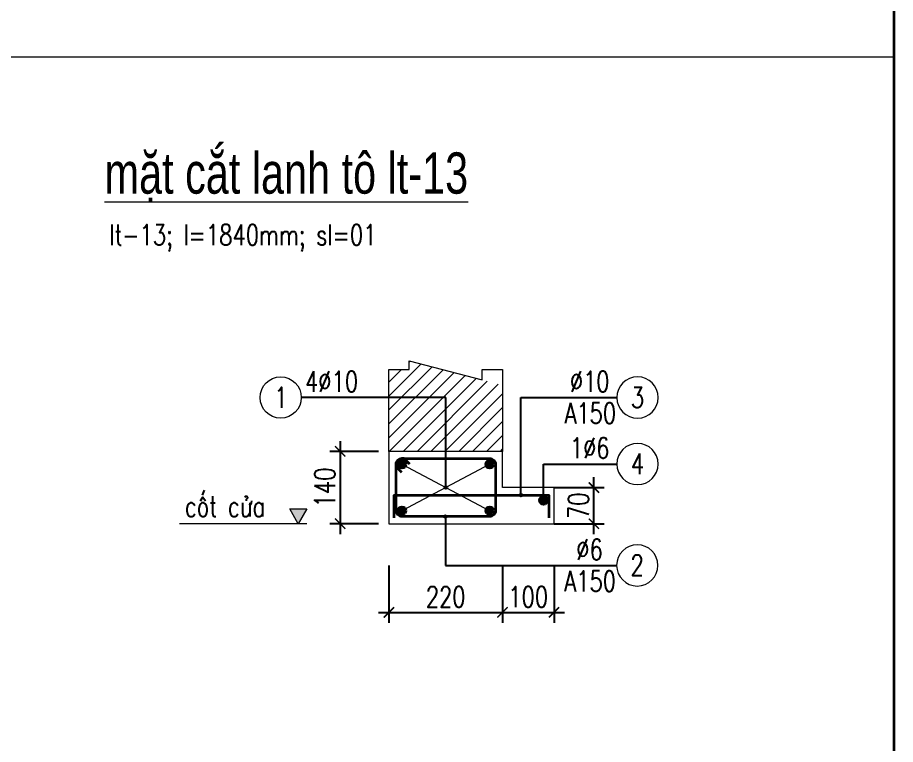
# Model space of a CAD drawing. Extents: x -1855204 to -1466800, y -1308584 to -996495.
# Drawn here: x -1756406 to -1747898, y -1295968 to -1288920 of the extents above; entities that cross this region are included whole.
import ezdxf
from ezdxf.enums import TextEntityAlignment as Align

# ---------------------------------------------------------------- set-up
doc = ezdxf.new("R2010")
doc.units = 0
doc.header["$LTSCALE"] = 150
doc.header["$PDMODE"] = 35
doc.layers.get('Defpoints').update_dxf_attribs({"lineweight": 18})
for name, color, linetype, lineweight in [('05.Text', 253, 'Continuous', 18), ('11.Khung bo', 32, 'Continuous', 50), ('LS-DIM', 251, 'Continuous', 13), ('LS-HATCH', 147, 'Continuous', 9), ('LS-TEXT', 60, 'Continuous', 20), ('LS-THAY', 7, 'Continuous', 20), ('LS-THEP', 3, 'Continuous', 35)]:
    doc.layers.add(name, color=color, linetype=linetype, lineweight=lineweight)
doc.layers.add('DIM', color=1, linetype='Continuous')
doc.styles.add('LS.TEXT', font='vnromadi.shx', dxfattribs={"width": 0.7, "height": 4})
doc.styles.add('romans.shx', font='romans.shx', dxfattribs={"width": 0.75, "bigfont": 'vns.shx'})
doc.styles.add('vnsimpli', font='vnsimli.shx', dxfattribs={"width": 0.75})
doc.dimstyles.new('D20', dxfattribs={"dimscale": 0, "dimtxt": 200, "dimasz": 100, "dimexe": 100, "dimexo": 1, "dimgap": 50, "dimtad": 1, "dimdec": 0, "dimlfac": 0.2, "dimdsep": 46, "dimtxsty": 'vnsimpli', "dimblk1": 'ARCHTICK', "dimblk2": 'ARCHTICK', "dimsah": 1, "dimcen": 0, "dimdle": 100, "dimclrd": 256, "dimclre": 256, "dimclrt": 60, "dimadec": 0, "dimazin": 0, "dimtfac": 0.004, "dimtdec": 0, "dimtmove": 0, "dimatfit": 3, "dimldrblk": 'ARCHTICK', "dimfxl": 1, "dimtolj": 1, "dimarcsym": 0})
doc.dimstyles.new('LS.GHI CHU', dxfattribs={"dimtxt": 200, "dimasz": 120, "dimexe": 120, "dimexo": 120, "dimgap": 80, "dimtad": 1, "dimdec": 0, "dimzin": 0, "dimdsep": 46, "dimtxsty": 'romans.shx', "dimblk": 'ARCHTICK', "dimcen": 0.09, "dimdle": 120, "dimclrd": 256, "dimclre": 8, "dimclrt": 7, "dimadec": 0, "dimazin": 0, "dimtfac": 1, "dimtdec": 0, "dimtofl": 0, "dimtmove": 0, "dimatfit": 3, "dimldrblk": 'ARCHTICK', "dimfxl": 1, "dimtolj": 1, "dimtzin": 0, "dimarcsym": 0})

# ---------------------------------------------------------------- blocks, each defined once
blk = doc.blocks.new('100')
at = {"layer": '11.Khung bo', "const_width": 26.7}
blk.add_lwpolyline([(1860913, -945239.8), (1860913, -916940.1), (1896062.6, -916940.1), (1896062.6, -945239.8)], close=True, dxfattribs=at)
blk = doc.blocks.new('_ArchTick')
at = {"layer": 'DIM', "color": 0, "const_width": 0.15}
blk.add_lwpolyline([(-0.5, -0.5), (0.5, 0.5)], dxfattribs=at)
blk = doc.blocks.new('*D2134')
at = {"layer": 'Defpoints', "color": 0, "transparency": 16777216}
for p in [(-1752806.9, -1294231.8), (-1751706.9, -1294231.8), (-1751706.9, -1294687.1)]:
    blk.add_point(p, dxfattribs=at)
at = {"layer": 'LS-DIM', "lineweight": -2, "transparency": 16777216}
for p, q in [((-1752806.9, -1294232.8), (-1752806.9, -1294787.1)), ((-1751706.9, -1294232.8), (-1751706.9, -1294787.1)), ((-1752906.9, -1294687.1), (-1751606.9, -1294687.1))]:
    blk.add_line(p, q, dxfattribs=at)
at = {"layer": 'LS-DIM', "lineweight": -2, "transparency": 16777216, "xscale": 100, "yscale": 100, "zscale": 100, "rotation": 180}
blk.add_blockref('_ArchTick', (-1752806.9, -1294687.1), dxfattribs=at)
at = {"layer": 'LS-DIM', "lineweight": -2, "transparency": 16777216, "xscale": 100, "yscale": 100, "zscale": 100}
blk.add_blockref('_ArchTick', (-1751706.9, -1294687.1), dxfattribs=at)
at = {"layer": 'LS-DIM', "color": 60, "transparency": 16777216, "insert": (-1752256.9, -1294537.1), "char_height": 200, "attachment_point": 5, "style": 'vnsimpli'}
blk.add_mtext('\\A1;220', dxfattribs=at)
blk = doc.blocks.new('*D2135')
at = {"layer": 'Defpoints', "color": 0, "transparency": 16777216}
for p in [(-1752906.9, -1293125.9), (-1753279.1, -1293827.9), (-1752906.9, -1293827.9)]:
    blk.add_point(p, dxfattribs=at)
at = {"layer": 'LS-DIM', "lineweight": -2, "transparency": 16777216}
for p, q in [((-1753279.1, -1293025.9), (-1753279.1, -1293927.9)), ((-1752907.9, -1293125.9), (-1753379.1, -1293125.9)), ((-1752907.9, -1293827.9), (-1753379.1, -1293827.9))]:
    blk.add_line(p, q, dxfattribs=at)
at = {"layer": 'LS-DIM', "lineweight": -2, "transparency": 16777216, "xscale": 100, "yscale": 100, "zscale": 100}
for p, rotation in [((-1753279.1, -1293125.9), 90), ((-1753279.1, -1293827.9), 270)]:
    blk.add_blockref('_ArchTick', p, dxfattribs=dict(at, rotation=rotation))
at = {"layer": 'LS-DIM', "color": 60, "transparency": 16777216, "insert": (-1753429.1, -1293476.9), "char_height": 200, "attachment_point": 5, "rotation": 90, "style": 'vnsimpli'}
blk.add_mtext('\\A1;140', dxfattribs=at)
blk = doc.blocks.new('cotthep')
at = {"layer": 'LS-THAY'}
blk.add_circle((-250, 0), 250, dxfattribs=at)
at = {"layer": 'LS-TEXT', "style": 'vnsimpli', "width": 0.75}
for tag, p in [('24`25', (446, 69)), ('10', (-250, -123)), ('A200', (440, -316))]:
    blk.add_attdef(tag, text='', height=250, dxfattribs=at).set_placement(p, align=Align.CENTER)
blk = doc.blocks.new('THEP DAM')
at = {"layer": 'LS-THEP'}
for p, q in [((-0.6, 0), (0.6, 0)), ((-0.42, 0.42), (0.42, -0.42)), ((-0.42, -0.42), (0.42, 0.42)), ((0, 0.6), (0, -0.6))]:
    blk.add_line(p, q, dxfattribs=at)
blk.add_circle((0, 0), 0.6, dxfattribs=at)
blk = doc.blocks.new('*D2136')
at = {"layer": 'Defpoints', "color": 0, "transparency": 16777216}
for p in [(-1751206.9, -1293477.9), (-1750820.1, -1293477.9), (-1751206.9, -1293827.9)]:
    blk.add_point(p, dxfattribs=at)
at = {"layer": 'LS-DIM', "lineweight": -2, "transparency": 16777216}
for p, q in [((-1750820.1, -1293927.9), (-1750820.1, -1293377.9)), ((-1751205.9, -1293477.9), (-1750720.1, -1293477.9)), ((-1751205.9, -1293827.9), (-1750720.1, -1293827.9))]:
    blk.add_line(p, q, dxfattribs=at)
at = {"layer": 'LS-DIM', "lineweight": -2, "transparency": 16777216, "xscale": 100, "yscale": 100, "zscale": 100}
for p, rotation in [((-1750820.1, -1293477.9), 90), ((-1750820.1, -1293827.9), 270)]:
    blk.add_blockref('_ArchTick', p, dxfattribs=dict(at, rotation=rotation))
at = {"layer": 'LS-DIM', "color": 60, "transparency": 16777216, "insert": (-1750970.1, -1293652.9), "char_height": 200, "attachment_point": 5, "rotation": 90, "style": 'vnsimpli'}
blk.add_mtext('\\A1;70', dxfattribs=at)
blk = doc.blocks.new('*D2137')
at = {"layer": 'Defpoints', "color": 0, "transparency": 16777216}
for p in [(-1751706.9, -1294231.8), (-1751206.9, -1294231.8), (-1751206.9, -1294687.1)]:
    blk.add_point(p, dxfattribs=at)
at = {"layer": 'LS-DIM', "lineweight": -2, "transparency": 16777216}
for p, q in [((-1751706.9, -1294232.8), (-1751706.9, -1294787.1)), ((-1751206.9, -1294232.8), (-1751206.9, -1294787.1)), ((-1751806.9, -1294687.1), (-1751106.9, -1294687.1))]:
    blk.add_line(p, q, dxfattribs=at)
at = {"layer": 'LS-DIM', "lineweight": -2, "transparency": 16777216, "xscale": 100, "yscale": 100, "zscale": 100, "rotation": 180}
blk.add_blockref('_ArchTick', (-1751706.9, -1294687.1), dxfattribs=at)
at = {"layer": 'LS-DIM', "lineweight": -2, "transparency": 16777216, "xscale": 100, "yscale": 100, "zscale": 100}
blk.add_blockref('_ArchTick', (-1751206.9, -1294687.1), dxfattribs=at)
at = {"layer": 'LS-DIM', "color": 60, "transparency": 16777216, "insert": (-1751456.9, -1294537.1), "char_height": 200, "attachment_point": 5, "style": 'vnsimpli'}
blk.add_mtext('\\A1;100', dxfattribs=at)

msp = doc.modelspace()

# ---------------------------------------------------------------- hatches: boundary and pattern name
at = {"layer": 'LS-HATCH', "ltscale": 0.01}
h = msp.add_hatch(dxfattribs=at)
h.set_pattern_fill('ANSI31', color=256, scale=30, style=0)
h.set_pattern_definition([(45, (-459723.98, 2146325.21), (-67.351921, 67.351921), [])])
h.paths.add_polyline_path([(-1752806.9, -1293125.9), (-1751706.9, -1293125.9), (-1751706.9, -1292484.9), (-1752611.8, -1292247.7), (-1752611.8, -1292333.8), (-1752806.9, -1292333.8)])

# ---------------------------------------------------------------- linework, layer by layer
at = {"layer": 'LS-DIM', "ltscale": 0.01}
for p, q in [((-1751830.4, -1293251.9), (-1752681, -1293701.9)), ((-1752681, -1293251.9), (-1751830.4, -1293701.9))]:
    msp.add_line(p, q, dxfattribs=at)
for points in [[(-1752806.9, -1292333.8), (-1752611.8, -1292333.8), (-1752611.8, -1292247.7), (-1751902.3, -1292433.7), (-1751902.3, -1292333.8), (-1751706.9, -1292333.8)], [(-1751706.9, -1292333.8), (-1751706.9, -1293125.9), (-1752806.9, -1293125.9), (-1752806.9, -1292333.8)]]:
    msp.add_lwpolyline(points, dxfattribs=at)
at = {"layer": 'LS-THAY'}
for p, q in [((-1782760.6, -1289302.5), (-1747911.3, -1289302.5)), ((-1751206.9, -1293477.9), (-1751706.9, -1293477.9)), ((-1751206.9, -1293827.9), (-1751206.9, -1293477.9)), ((-1753601.9, -1293827.9), (-1754837.1, -1293827.9)), ((-1751706.9, -1293827.9), (-1751206.9, -1293827.9))]:
    msp.add_line(p, q, dxfattribs=at)
msp.add_lwpolyline([(-1751706.9, -1293477.9), (-1751706.9, -1293125.9), (-1752806.9, -1293125.9), (-1752806.9, -1293827.9), (-1751706.9, -1293827.9)], dxfattribs=at)
msp.add_lwpolyline([(-1753685.1, -1293827.9), (-1753768.2, -1293683.9), (-1753601.9, -1293683.9)], close=True, dxfattribs=at)
msp.add_solid([(-1753601.9, -1293683.9), (-1753768.2, -1293683.9), (-1753685.1, -1293827.9)], dxfattribs=at)
at = {"layer": 'LS-THEP'}
for p, q in [((-1752736.9, -1293251.9), (-1752736.9, -1293275)), ((-1752657.8, -1293195.9), (-1752681, -1293195.9)), ((-1752604.6, -1293249.1), (-1752657.8, -1293195.9)), ((-1752736.9, -1293275), (-1752683.8, -1293328.2))]:
    msp.add_line(p, q, dxfattribs=at)
msp.add_lwpolyline([(-1752681, -1293195.9), (-1751830.4, -1293195.9, -0.414214), (-1751774.4, -1293251.9), (-1751774.4, -1293702, -0.414214), (-1751830.4, -1293757.9), (-1752681, -1293757.9, -0.414214), (-1752736.9, -1293702), (-1752736.9, -1293251.9, -0.414214)], format="xyb", close=True, dxfattribs=at)
msp.add_lwpolyline([(-1752756.9, -1293771.3), (-1752756.9, -1293550.7), (-1751256.4, -1293550.7), (-1751256.4, -1293770.1)], dxfattribs=at)
msp.add_arc((-1752681, -1293251.9), 56, 90, 180, dxfattribs=at)

# ---------------------------------------------------------------- block references
at = {"layer": '05.Text', "xscale": 0.991454545641318, "yscale": 0.991454545641318, "zscale": 0.9914545456793755}
msp.add_blockref('100', (-3627771.2, -366053.4), dxfattribs=at)
at = {"layer": 'LS-DIM'}
ref = msp.add_blockref('cotthep', (-1753655.8, -1292604.1), dxfattribs=dict(at, xscale=0.7999999998137355, yscale=0.7999999998137355, zscale=0.7999999998137355))
ref.add_attrib('10', '1', dxfattribs={"layer": 'LS-TEXT', "height": 200, "style": 'vnsimpli', "width": 0.75}).set_placement((-1753855.8, -1292702.7), align=Align.CENTER)
ref.add_attrib('24`25', '4`10', dxfattribs={"layer": 'LS-TEXT', "height": 200, "style": 'vnsimpli', "width": 0.75}).set_placement((-1753362.8, -1292548.6), align=Align.CENTER)
ref = msp.add_blockref('cotthep', (-1750597.7, -1292604.1), dxfattribs=dict(at, xscale=-0.7999999998137355, yscale=0.7999999998137355, zscale=0.8))
ref.add_attrib('10', '3', dxfattribs={"layer": 'LS-TEXT', "height": 200, "style": 'vnsimpli', "width": 0.75}).set_placement((-1750397.7, -1292702.7), align=Align.CENTER)
ref.add_attrib('24`25', '`10', dxfattribs={"layer": 'LS-TEXT', "height": 200, "style": 'vnsimpli', "width": 0.75}).set_placement((-1750861.2, -1292548.6), align=Align.CENTER)
ref.add_attrib('A200', 'A150', dxfattribs={"layer": 'LS-TEXT', "height": 200, "style": 'vnsimpli', "width": 0.75}).set_placement((-1750855, -1292856.6), align=Align.CENTER)
ref = msp.add_blockref('cotthep', (-1750597.7, -1293248.9), dxfattribs=dict(at, xscale=-0.7999999998137355, yscale=0.7999999998137355, zscale=0.8))
ref.add_attrib('10', '4', dxfattribs={"layer": 'LS-TEXT', "height": 200, "style": 'vnsimpli', "width": 0.75}).set_placement((-1750397.7, -1293347.5), align=Align.CENTER)
ref.add_attrib('24`25', '1%%C6', dxfattribs={"layer": 'LS-TEXT', "height": 200, "style": 'vnsimpli', "width": 0.75}).set_placement((-1750861.2, -1293193.5), align=Align.CENTER)
ref = msp.add_blockref('cotthep', (-1750600.1, -1294231.8), dxfattribs=dict(at, xscale=-0.7999999998137355, yscale=0.7999999998137355, zscale=0.8))
ref.add_attrib('10', '2', dxfattribs={"layer": 'LS-TEXT', "height": 200, "style": 'vnsimpli', "width": 0.75}).set_placement((-1750400.1, -1294330.4), align=Align.CENTER)
ref.add_attrib('24`25', '%%C6', dxfattribs={"layer": 'LS-TEXT', "height": 200, "style": 'vnsimpli', "width": 0.75}).set_placement((-1750863.6, -1294176.4), align=Align.CENTER)
ref.add_attrib('A200', 'A150', dxfattribs={"layer": 'LS-TEXT', "height": 200, "style": 'vnsimpli', "width": 0.75}).set_placement((-1750857.4, -1294484.4), align=Align.CENTER)
at = {"layer": 'LS-THEP', "xscale": 63.63636363809928, "yscale": 63.63636363809928, "zscale": 63.63636363809928, "rotation": 180}
for p in [(-1752681, -1293251.9), (-1751830.4, -1293251.9), (-1751308.8, -1293601.6), (-1752681, -1293701.9), (-1751830.4, -1293701.9)]:
    msp.add_blockref('THEP DAM', p, dxfattribs=at)

# ---------------------------------------------------------------- texts
at = {"layer": 'LS-TEXT', "width": 0.75}
for s, height, style, p in [('%%UmÆt c¾t lanh t« lt-13', 400, 'LS.TEXT', (-1755562.5, -1290627.6)), ('lt-13; l=1840mm; sl=01', 200, 'vnsimpli', (-1755519, -1291127.6)), ('cèt cöa', 200, 'vnsimpli', (-1754785.6, -1293759.3))]:
    msp.add_text(s, height=height, dxfattribs=dict(at, style=style)).set_placement(p)

# ---------------------------------------------------------------- dimensions: what is measured, and where the dimension line sits
at = {"layer": 'LS-DIM'}
for base, p1, p2, picture, middle in [((-1753279.1, -1293827.9), (-1752906.9, -1293125.9), (-1752906.9, -1293827.9), '*D2135', (-1753429.1, -1293476.9)), ((-1750820.1, -1293477.9), (-1751206.9, -1293827.9), (-1751206.9, -1293477.9), '*D2136', (-1750970.1, -1293652.9))]:
    dim = msp.add_linear_dim(base=base, p1=p1, p2=p2, angle=90, dimstyle='D20', override={"dimscale": 1}, dxfattribs=at)
    dim.commit()
    dim.dimension.update_dxf_attribs({"geometry": picture, "text_midpoint": middle})
for base, p1, p2, picture, middle in [((-1751706.9, -1294687.1), (-1752806.9, -1294231.8), (-1751706.9, -1294231.8), '*D2134', (-1752256.9, -1294537.1)), ((-1751206.9, -1294687.1), (-1751706.9, -1294231.8), (-1751206.9, -1294231.8), '*D2137', (-1751456.9, -1294537.1))]:
    dim = msp.add_linear_dim(base=base, p1=p1, p2=p2, dimstyle='D20', override={"dimscale": 1}, dxfattribs=at)
    dim.commit()
    dim.dimension.update_dxf_attribs({"geometry": picture, "text_midpoint": middle})

# ---------------------------------------------------------------- leaders
for points in [[(-1752255.7, -1293476.9), (-1752255.7, -1292604.1), (-1753655.8, -1292604.1)], [(-1751527.2, -1293550.7), (-1751527.2, -1292604.1), (-1750597.7, -1292604.1)], [(-1751308.8, -1293601.6), (-1751308.8, -1293248.9), (-1750597.7, -1293248.9)], [(-1752259.9, -1293758.6), (-1752259.9, -1294231.8), (-1750600.1, -1294231.8)]]:
    msp.add_leader(points, dimstyle='LS.GHI CHU', override={"dimscale": 50, "dimasz": 0.5, "dimtad": 0, "dimtxsty": 'vnsimpli', "dimldrblk": 'Origin'}, dxfattribs=at)

doc.saveas('drawing.dxf')
